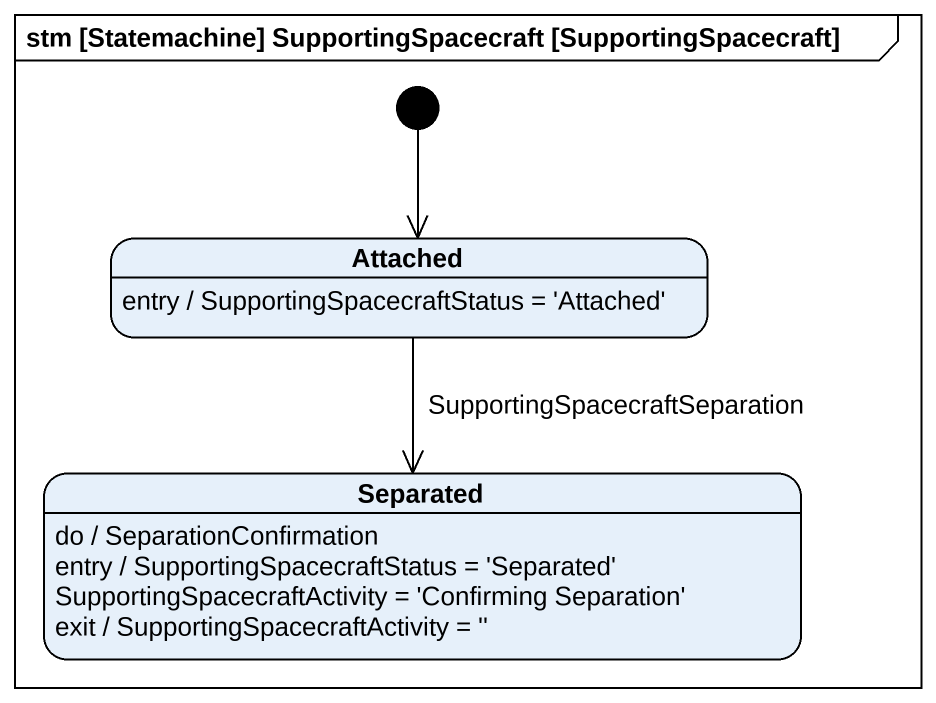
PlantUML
@startuml
mainframe stm [Statemachine] SupportingSpacecraft [SupportingSpacecraft]
hide empty description
state Attached
Attached : entry / SupportingSpacecraftStatus = 'Attached'
state Separated
Separated : do / SeparationConfirmation
Separated : entry / SupportingSpacecraftStatus = 'Separated' SupportingSpacecraftActivity = 'Confirming Separation'
Separated : exit / SupportingSpacecraftActivity = ''
[*] --> Attached
Attached --> Separated : SupportingSpacecraftSeparation
@enduml
